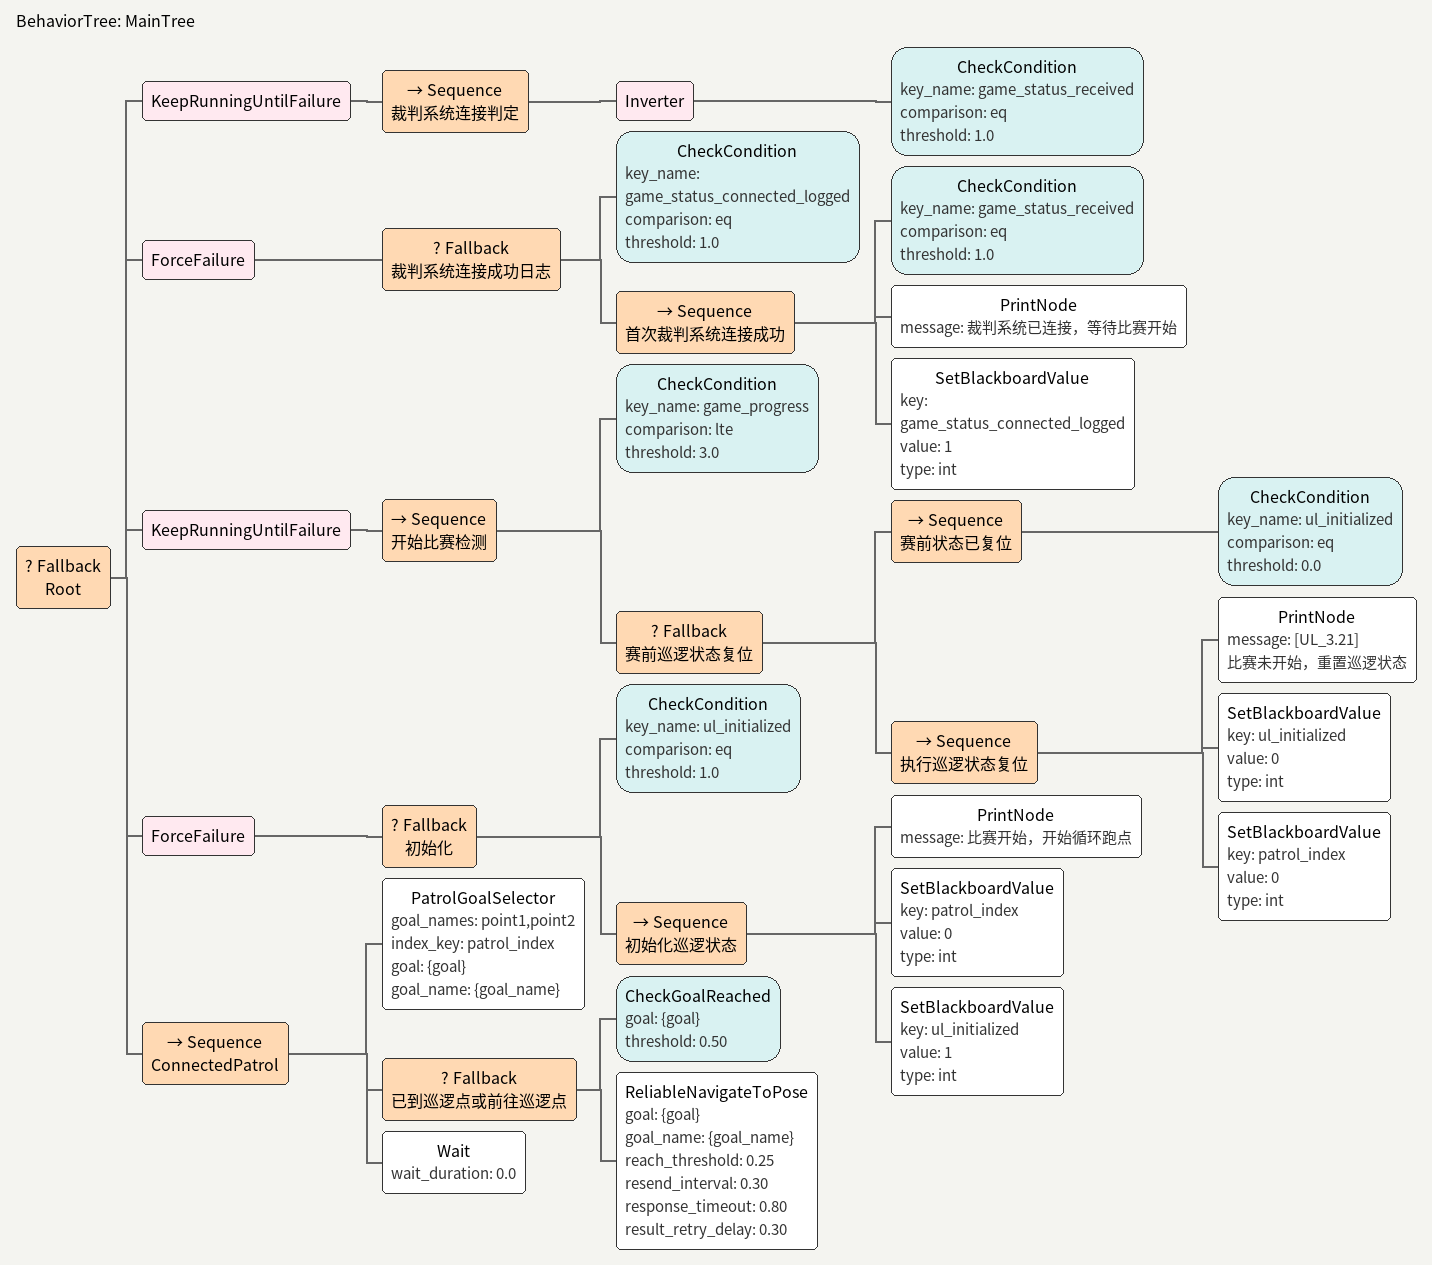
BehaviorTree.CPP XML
<?xml version="1.0" encoding="UTF-8"?>
<root BTCPP_format="4" main_tree_to_execute="MainTree">
  <BehaviorTree ID="MainTree">
    <Fallback name="Root">
      <KeepRunningUntilFailure>
        <Sequence name="裁判系统连接判定">
          <Inverter>
            <CheckCondition key_name="game_status_received"
                            comparison="eq"
                            threshold="1.0"/>
          </Inverter>
        </Sequence>
      </KeepRunningUntilFailure>
      <ForceFailure>
        <Fallback name="裁判系统连接成功日志">
          <CheckCondition key_name="game_status_connected_logged"
                          comparison="eq"
                          threshold="1.0"/>
          <Sequence name="首次裁判系统连接成功">
            <CheckCondition key_name="game_status_received"
                            comparison="eq"
                            threshold="1.0"/>
            <PrintNode message="裁判系统已连接，等待比赛开始"/>
            <SetBlackboardValue key="game_status_connected_logged"
                                value="1"
                                type="int"/>
          </Sequence>
        </Fallback>
      </ForceFailure>
      <KeepRunningUntilFailure>
        <Sequence name="开始比赛检测">
          <CheckCondition key_name="game_progress"
                          comparison="lte"
                          threshold="3.0"/>
          <Fallback name="赛前巡逻状态复位">
            <Sequence name="赛前状态已复位">
              <CheckCondition key_name="ul_initialized"
                              comparison="eq"
                              threshold="0.0"/>
            </Sequence>
            <Sequence name="执行巡逻状态复位">
              <PrintNode message="[UL_3.21] 比赛未开始，重置巡逻状态"/>
              <SetBlackboardValue key="ul_initialized"
                                  value="0"
                                  type="int"/>
              <SetBlackboardValue key="patrol_index"
                                  value="0"
                                  type="int"/>
            </Sequence>
          </Fallback>
        </Sequence>
      </KeepRunningUntilFailure>

      <ForceFailure>
        <Fallback name="初始化">
          <CheckCondition key_name="ul_initialized"
                          comparison="eq"
                          threshold="1.0"/>
          <Sequence name="初始化巡逻状态">
            <PrintNode message="比赛开始，开始循环跑点"/>
            <SetBlackboardValue key="patrol_index"
                                value="0"
                                type="int"/>
            <SetBlackboardValue key="ul_initialized"
                                value="1"
                                type="int"/>
          </Sequence>
        </Fallback>
      </ForceFailure>

      <Sequence name="ConnectedPatrol">
        <PatrolGoalSelector goal_names="point1,point2"
                            index_key="patrol_index"
                            goal="{goal}"
                            goal_name="{goal_name}"/>
        <Fallback name="已到巡逻点或前往巡逻点">
          <CheckGoalReached goal="{goal}"
                            threshold="0.50"/>
          <ReliableNavigateToPose goal="{goal}"
                                  goal_name="{goal_name}"
                                  reach_threshold="0.25"
                                  resend_interval="0.30"
                                  response_timeout="0.80"
                                  result_retry_delay="0.30"/>
        </Fallback>
        <Wait wait_duration="0.0"/>
      </Sequence>
    </Fallback>
  </BehaviorTree>

</root>
